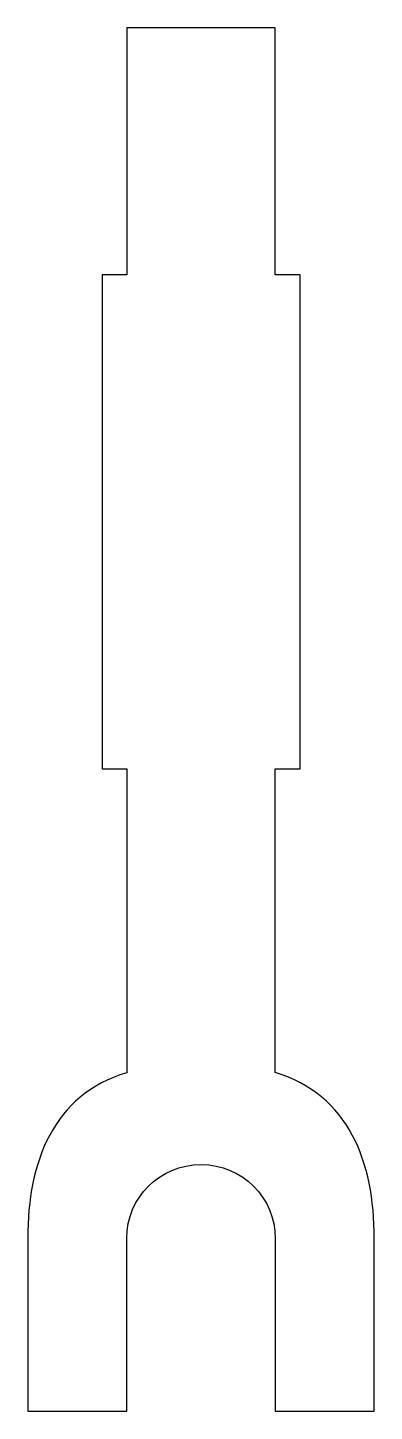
# Model space of a CAD drawing. Extents: x 0 to 7, y 0 to 28.
import ezdxf

# ---------------------------------------------------------------- set-up
doc = ezdxf.new("R2010")
doc.units = 0
doc.layers.add('Layer_1', color=7, linetype='CONTINUOUS')

msp = doc.modelspace()

# ---------------------------------------------------------------- linework, layer by layer
at = {"layer": 'Layer_1', "color": 7}
for p, q in [((2.000372, 28.000086), (2.000372, 23.000012)), ((5.000057, 28.000086), (2.000372, 28.000086)), ((5.000622, 23.000012), (5.000057, 28.000086)), ((2.000372, 23.000012), (1.50042, 23.000012)), ((1.50042, 23.000012), (1.50042, 12.999862)), ((5.500574, 23.000012), (5.000622, 23.000012)), ((5.500574, 12.999862), (5.500574, 23.000012)), ((1.50042, 12.999862), (2.000345, 13.00006)), ((2.000345, 13.00006), (1.99978, 6.851792)), ((5.000345, 6.853458), (5.000345, 13.00006)), ((5.000345, 13.00006), (5.500574, 12.999862)), ((-0.000001, 3.50077), (0.000563, 0.000001)), ((2.000372, 0.000001), (1.999808, 3.50077)), ((4.999521, 3.50077), (5.000622, 0.000001)), ((7.00043, 0.000001), (7.00043, 3.50077)), ((0.000563, 0.000001), (2.000372, 0.000001)), ((5.000622, 0.000001), (7.00043, 0.000001))]:
    msp.add_line(p, q, dxfattribs=at)
for points in [[(1.99978, 6.851792), (0.517498, 6.41003), (0.00141, 5.047489), (-0.000001, 3.50077)], [(7.00043, 3.50077), (6.999753, 5.047941), (6.482997, 6.4113), (5.000345, 6.853458)], [(1.999808, 3.50077), (2.000174, 4.324803), (2.665501, 4.994036), (3.501318, 4.992908)], [(3.501318, 4.992908), (4.337135, 4.992908), (4.999239, 4.323081), (4.999521, 3.50077)]]:
    msp.add_open_spline(points, degree=3, dxfattribs=at)

doc.saveas('drawing.dxf')
